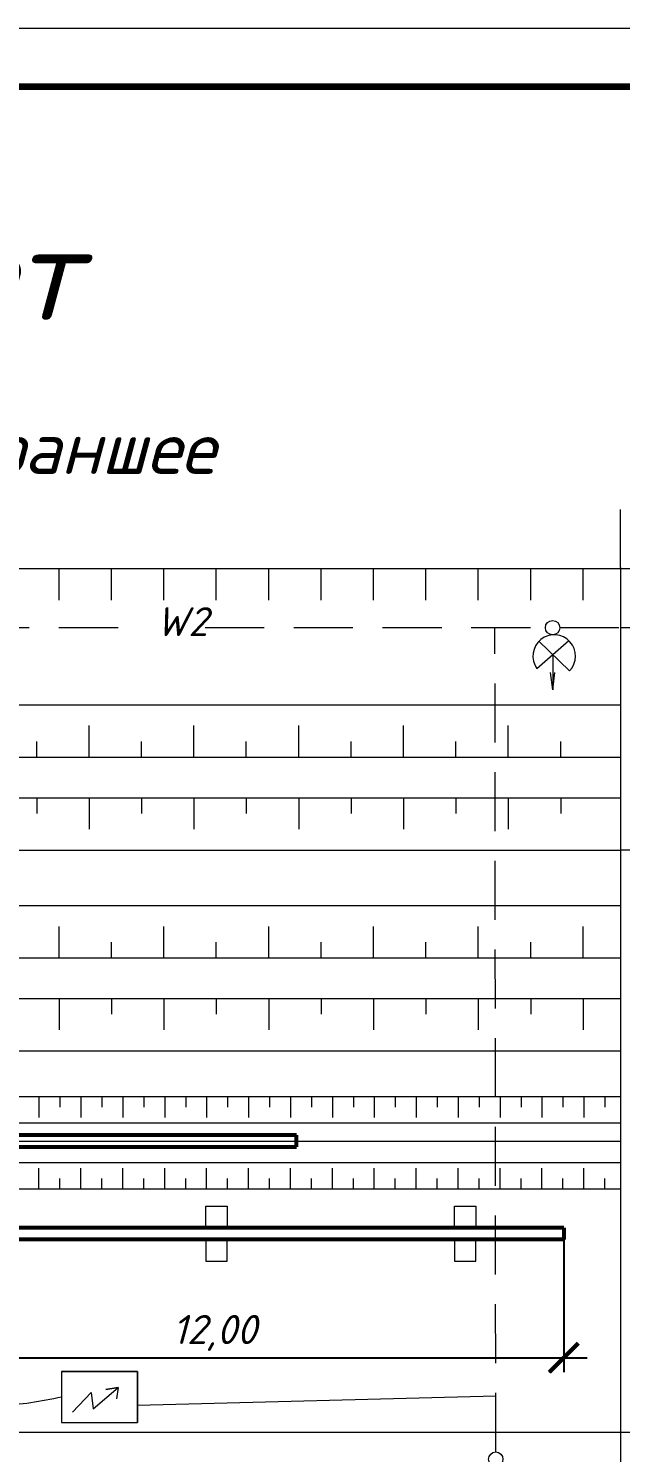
# Model space of a CAD drawing. Header units: millimetres. Extents: x 27137 to 30937, y -4667 to -569.
# Drawn here: x 28528.5 to 28579.3, y -691 to -568.7 of the extents above; entities that cross this region are included whole.
import ezdxf

# ---------------------------------------------------------------- set-up
doc = ezdxf.new("R2010")
doc.units = ezdxf.units.MM
doc.header["$LTSCALE"] = 0.4
doc.linetypes.add('осевая', pattern=[50.8, 31.75, -6.35, 6.35, -6.35])
doc.linetypes.add('штриховаяX2', pattern=[38.1, 25.4, -12.7])
doc.layers.add('здания', color=7, linetype='Continuous', lineweight=40)
doc.styles.add('Isocpeur', font='isocpeui.ttf', dxfattribs={"height": 2.5})
doc.styles.get("Standard").update_dxf_attribs({"font": 'isocpeui.ttf', "height": 2.5})
doc.dimstyles.new('06', dxfattribs={"dimtxt": 2.5, "dimasz": 2.5, "dimexe": 1.25, "dimexo": 0.625, "dimtad": 1, "dimdec": 0, "dimlfac": 200, "dimtxsty": 'Standard', "dimblk": 'OBLIQUE', "dimcen": 2.5, "dimdle": 2, "dimadec": 0, "dimazin": 0, "dimtfac": 1, "dimtdec": 0, "dimtmove": 0, "dimatfit": 3, "dimldrblk": 'OBLIQUE', "dimfxl": 1, "dimarcsym": 0})

# ---------------------------------------------------------------- blocks, each defined once
blk = doc.blocks.new('_Oblique')
at = {"color": 0, "linetype": 'ByBlock', "lineweight": -2}
blk.add_line((-0.5, -0.5), (0.5, 0.5), dxfattribs=at)
blk = doc.blocks.new('*D442')
at = {"color": 0, "lineweight": -2, "transparency": 16777216}
for p, q in [((28514.45, -677.84), (28514.45, -684.15)), ((28574.45, -677.84), (28574.45, -684.15)), ((28512.45, -682.9), (28576.45, -682.9))]:
    blk.add_line(p, q, dxfattribs=at)
at = {"layer": 'Defpoints', "color": 0, "transparency": 16777216}
for p in [(28514.45, -677.22), (28574.45, -677.22), (28574.45, -682.9)]:
    blk.add_point(p, dxfattribs=at)
at = {"color": 0, "lineweight": -2, "transparency": 16777216, "xscale": 2.5, "yscale": 2.5, "zscale": 2.5, "rotation": 180}
blk.add_blockref('_Oblique', (28514.45, -682.9), dxfattribs=at)
at = {"color": 0, "lineweight": -2, "transparency": 16777216, "xscale": 2.5, "yscale": 2.5, "zscale": 2.5}
blk.add_blockref('_Oblique', (28574.45, -682.9), dxfattribs=at)
at = {"color": 0, "lineweight": 15, "transparency": 16777216, "insert": (28544.45, -680.77), "char_height": 2.5, "attachment_point": 5, "style": 'Isocpeur'}
blk.add_mtext('12,00', dxfattribs=at)
blk = doc.blocks.new('_ArchTick')
at = {"color": 0, "linetype": 'ByBlock', "const_width": 0.15}
blk.add_lwpolyline([(-0.5, -0.5), (0.5, 0.5)], dxfattribs=at)

msp = doc.modelspace()

# ---------------------------------------------------------------- linework, layer by layer
at = {"lineweight": 15, "ltscale": 0.5}
for p, q in [((28579.3213, -615.0093), (28579.3213, -610.0093)), ((28579.3213, -615.0093), (28579.3213, -705.5258)), ((28572.1472, -623.6736), (28574.8813, -621.2749)), ((28574.9387, -623.8812), (28572.3214, -621.3312)), ((28573.5039, -622.4833), (28573.5039, -625.4943)), ((28573.5039, -625.4943), (28573.3098, -624.0244)), ((28573.5039, -625.4943), (28573.6954, -624.028)), ((28209.5879, -626.7868), (28579.3213, -626.7868)), ((28182.6826, -631.2868), (28579.3213, -631.2868)), ((28182.6826, -634.7868), (28579.3213, -634.7868)), ((28328.5371, -639.2868), (28579.3213, -639.2868)), ((28610.1826, -639.2868), (28579.3213, -639.2868)), ((28477.0137, -644.0368), (28579.3213, -644.0368)), ((28445.6084, -648.5368), (28579.3213, -648.5368)), ((28445.6084, -652.0368), (28579.3213, -652.0368)), ((28445.6084, -656.5368), (28579.3213, -656.5368)), ((28445.6084, -660.4591), (28579.3213, -660.4591)), ((28445.6084, -662.7291), (28579.3213, -662.7291)), ((28445.6084, -666.1291), (28579.3213, -666.1291)), ((28445.6084, -668.3991), (28579.3213, -668.3991)), ((28574.4493, -673.9628), (28574.4493, -674.9628)), ((28574.4493, -676.2166), (28574.4493, -677.2166)), ((28537.8461, -686.9738), (28568.6046, -686.1884)), ((28178.1826, -689.2868), (28713.0342, -689.2868))]:
    msp.add_line(p, q, dxfattribs=at)
at = {"lineweight": 15}
for p, q in [((28178.1826, -615.0909), (28713.0342, -615.0909)), ((28531.1084, -617.7909), (28531.1084, -615.0909)), ((28535.6084, -617.7909), (28535.6084, -615.0909)), ((28540.1084, -617.7909), (28540.1084, -615.0909)), ((28544.6084, -617.7909), (28544.6084, -615.0909)), ((28549.1084, -617.7909), (28549.1084, -615.0909)), ((28553.6084, -617.7909), (28553.6084, -615.0909)), ((28553.6084, -617.7909), (28553.6084, -615.0909)), ((28558.1084, -617.7909), (28558.1084, -615.0909)), ((28558.1084, -617.7909), (28558.1084, -615.0909)), ((28562.6084, -617.7909), (28562.6084, -615.0909)), ((28567.1084, -617.7909), (28567.1084, -615.0909)), ((28571.6084, -617.7909), (28571.6084, -615.0909)), ((28571.6084, -617.7909), (28571.6084, -615.0909)), ((28576.1084, -617.7909), (28576.1084, -615.0909)), ((28533.6826, -631.2868), (28533.6826, -628.5868)), ((28533.6826, -631.2868), (28533.6826, -628.5868)), ((28533.6826, -631.2868), (28533.6826, -628.5868)), ((28533.6826, -631.2868), (28533.6826, -628.5868)), ((28533.6826, -631.2868), (28533.6826, -628.5868)), ((28533.6826, -631.2868), (28533.6826, -628.5868)), ((28542.6826, -631.2868), (28542.6826, -628.5868)), ((28542.6826, -631.2868), (28542.6826, -628.5868)), ((28542.6826, -631.2868), (28542.6826, -628.5868)), ((28542.6826, -631.2868), (28542.6826, -628.5868)), ((28551.6826, -631.2868), (28551.6826, -628.5868)), ((28551.6826, -631.2868), (28551.6826, -628.5868)), ((28551.6826, -631.2868), (28551.6826, -628.5868)), ((28551.6826, -631.2868), (28551.6826, -628.5868)), ((28551.6826, -631.2868), (28551.6826, -628.5868)), ((28551.6826, -631.2868), (28551.6826, -628.5868)), ((28560.6826, -631.2868), (28560.6826, -628.5868)), ((28560.6826, -631.2868), (28560.6826, -628.5868)), ((28560.6826, -631.2868), (28560.6826, -628.5868)), ((28560.6826, -631.2868), (28560.6826, -628.5868)), ((28569.6826, -631.2868), (28569.6826, -628.5868)), ((28569.6826, -631.2868), (28569.6826, -628.5868)), ((28569.6826, -631.2868), (28569.6826, -628.5868)), ((28569.6826, -631.2868), (28569.6826, -628.5868)), ((28569.6826, -631.2868), (28569.6826, -628.5868)), ((28569.6826, -631.2868), (28569.6826, -628.5868)), ((28529.1826, -631.2868), (28529.1826, -629.9368)), ((28538.1826, -631.2868), (28538.1826, -629.9368)), ((28538.1826, -631.2868), (28538.1826, -629.9368)), ((28547.1826, -631.2868), (28547.1826, -629.9368)), ((28556.1826, -631.2868), (28556.1826, -629.9368)), ((28556.1826, -631.2868), (28556.1826, -629.9368)), ((28565.1826, -631.2868), (28565.1826, -629.9368)), ((28574.1826, -631.2868), (28574.1826, -629.9368)), ((28574.1826, -631.2868), (28574.1826, -629.9368)), ((28529.1826, -634.7868), (28529.1826, -636.1368)), ((28533.6826, -634.7868), (28533.6826, -637.4868)), ((28533.6826, -634.7868), (28533.6826, -637.4868)), ((28533.6826, -634.7868), (28533.6826, -637.4868)), ((28533.6826, -634.7868), (28533.6826, -637.4868)), ((28533.6826, -634.7868), (28533.6826, -637.4868)), ((28533.6826, -634.7868), (28533.6826, -637.4868)), ((28533.6826, -634.7868), (28533.6826, -637.4868)), ((28533.6826, -634.7868), (28533.6826, -637.4868)), ((28538.1826, -634.7868), (28538.1826, -636.1368)), ((28538.1826, -634.7868), (28538.1826, -636.1368)), ((28542.6826, -634.7868), (28542.6826, -637.4868)), ((28542.6826, -634.7868), (28542.6826, -637.4868)), ((28542.6826, -634.7868), (28542.6826, -637.4868)), ((28547.1826, -634.7868), (28547.1826, -636.1368)), ((28551.6826, -634.7868), (28551.6826, -637.4868)), ((28551.6826, -634.7868), (28551.6826, -637.4868)), ((28551.6826, -634.7868), (28551.6826, -637.4868)), ((28551.6826, -634.7868), (28551.6826, -637.4868)), ((28551.6826, -634.7868), (28551.6826, -637.4868)), ((28551.6826, -634.7868), (28551.6826, -637.4868)), ((28551.6826, -634.7868), (28551.6826, -637.4868)), ((28551.6826, -634.7868), (28551.6826, -637.4868)), ((28556.1826, -634.7868), (28556.1826, -636.1368)), ((28556.1826, -634.7868), (28556.1826, -636.1368)), ((28560.6826, -634.7868), (28560.6826, -637.4868)), ((28560.6826, -634.7868), (28560.6826, -637.4868)), ((28560.6826, -634.7868), (28560.6826, -637.4868)), ((28565.1826, -634.7868), (28565.1826, -636.1368)), ((28569.6826, -634.7868), (28569.6826, -637.4868)), ((28569.6826, -634.7868), (28569.6826, -637.4868)), ((28569.6826, -634.7868), (28569.6826, -637.4868)), ((28569.6826, -634.7868), (28569.6826, -637.4868)), ((28569.6826, -634.7868), (28569.6826, -637.4868)), ((28569.6826, -634.7868), (28569.6826, -637.4868)), ((28569.6826, -634.7868), (28569.6826, -637.4868)), ((28569.6826, -634.7868), (28569.6826, -637.4868)), ((28574.1826, -634.7868), (28574.1826, -636.1368)), ((28574.1826, -634.7868), (28574.1826, -636.1368)), ((28531.1084, -648.5368), (28531.1084, -645.8368)), ((28531.1084, -648.5368), (28531.1084, -645.8368)), ((28531.1084, -648.5368), (28531.1084, -645.8368)), ((28531.1084, -648.5368), (28531.1084, -645.8368)), ((28531.1084, -648.5368), (28531.1084, -645.8368)), ((28531.1084, -648.5368), (28531.1084, -645.8368)), ((28531.1084, -648.5368), (28531.1084, -645.8368)), ((28531.1084, -648.5368), (28531.1084, -645.8368)), ((28540.1084, -648.5368), (28540.1084, -645.8368)), ((28540.1084, -648.5368), (28540.1084, -645.8368)), ((28549.1084, -648.5368), (28549.1084, -645.8368)), ((28549.1084, -648.5368), (28549.1084, -645.8368)), ((28549.1084, -648.5368), (28549.1084, -645.8368)), ((28549.1084, -648.5368), (28549.1084, -645.8368)), ((28549.1084, -648.5368), (28549.1084, -645.8368)), ((28549.1084, -648.5368), (28549.1084, -645.8368)), ((28549.1084, -648.5368), (28549.1084, -645.8368)), ((28549.1084, -648.5368), (28549.1084, -645.8368)), ((28558.1084, -648.5368), (28558.1084, -645.8368)), ((28558.1084, -648.5368), (28558.1084, -645.8368)), ((28567.1084, -648.5368), (28567.1084, -645.8368)), ((28567.1084, -648.5368), (28567.1084, -645.8368)), ((28567.1084, -648.5368), (28567.1084, -645.8368)), ((28567.1084, -648.5368), (28567.1084, -645.8368)), ((28567.1084, -648.5368), (28567.1084, -645.8368)), ((28567.1084, -648.5368), (28567.1084, -645.8368)), ((28567.1084, -648.5368), (28567.1084, -645.8368)), ((28567.1084, -648.5368), (28567.1084, -645.8368)), ((28576.1084, -648.5368), (28576.1084, -645.8368)), ((28576.1084, -648.5368), (28576.1084, -645.8368)), ((28535.6084, -648.5368), (28535.6084, -647.1868)), ((28544.6084, -648.5368), (28544.6084, -647.1868)), ((28553.6084, -648.5368), (28553.6084, -647.1868)), ((28562.6084, -648.5368), (28562.6084, -647.1868)), ((28571.6084, -648.5368), (28571.6084, -647.1868)), ((28531.1084, -652.0368), (28531.1084, -654.7368)), ((28531.1084, -652.0368), (28531.1084, -654.7368)), ((28531.1084, -652.0368), (28531.1084, -654.7368)), ((28531.1084, -652.0368), (28531.1084, -654.7368)), ((28531.1084, -652.0368), (28531.1084, -654.7368)), ((28531.1084, -652.0368), (28531.1084, -654.7368)), ((28531.1084, -652.0368), (28531.1084, -654.7368)), ((28531.1084, -652.0368), (28531.1084, -654.7368)), ((28535.6084, -652.0368), (28535.6084, -653.3868)), ((28540.1084, -652.0368), (28540.1084, -654.7368)), ((28540.1084, -652.0368), (28540.1084, -654.7368)), ((28544.6084, -652.0368), (28544.6084, -653.3868)), ((28549.1084, -652.0368), (28549.1084, -654.7368)), ((28549.1084, -652.0368), (28549.1084, -654.7368)), ((28549.1084, -652.0368), (28549.1084, -654.7368)), ((28549.1084, -652.0368), (28549.1084, -654.7368)), ((28549.1084, -652.0368), (28549.1084, -654.7368)), ((28549.1084, -652.0368), (28549.1084, -654.7368)), ((28549.1084, -652.0368), (28549.1084, -654.7368)), ((28549.1084, -652.0368), (28549.1084, -654.7368)), ((28553.6084, -652.0368), (28553.6084, -653.3868)), ((28558.1084, -652.0368), (28558.1084, -654.7368)), ((28558.1084, -652.0368), (28558.1084, -654.7368)), ((28562.6084, -652.0368), (28562.6084, -653.3868)), ((28567.1084, -652.0368), (28567.1084, -654.7368)), ((28567.1084, -652.0368), (28567.1084, -654.7368)), ((28567.1084, -652.0368), (28567.1084, -654.7368)), ((28567.1084, -652.0368), (28567.1084, -654.7368)), ((28567.1084, -652.0368), (28567.1084, -654.7368)), ((28567.1084, -652.0368), (28567.1084, -654.7368)), ((28567.1084, -652.0368), (28567.1084, -654.7368)), ((28567.1084, -652.0368), (28567.1084, -654.7368)), ((28571.6084, -652.0368), (28571.6084, -653.3868)), ((28576.1084, -652.0368), (28576.1084, -654.7368)), ((28576.1084, -652.0368), (28576.1084, -654.7368)), ((28529.3781, -660.4591), (28529.3781, -662.2591)), ((28529.3781, -660.4591), (28529.3781, -662.2591)), ((28529.3781, -660.4591), (28529.3781, -662.2591)), ((28529.3781, -660.4591), (28529.3781, -662.2591)), ((28529.3781, -660.4591), (28529.3781, -662.2591)), ((28529.3781, -660.4591), (28529.3781, -662.2591)), ((28531.1781, -660.4591), (28531.1781, -661.3591)), ((28531.1781, -660.4591), (28531.1781, -661.3591)), ((28531.1781, -660.4591), (28531.1781, -661.3591)), ((28531.1781, -660.4591), (28531.1781, -661.3591)), ((28532.9781, -660.4591), (28532.9781, -662.2591)), ((28532.9781, -660.4591), (28532.9781, -662.2591)), ((28532.9781, -660.4591), (28532.9781, -662.2591)), ((28534.7781, -660.4591), (28534.7781, -661.3591)), ((28534.7781, -660.4591), (28534.7781, -661.3591)), ((28536.5781, -660.4591), (28536.5781, -662.2591)), ((28536.5781, -660.4591), (28536.5781, -662.2591)), ((28536.5781, -660.4591), (28536.5781, -662.2591)), ((28538.3781, -660.4591), (28538.3781, -661.3591)), ((28538.3781, -660.4591), (28538.3781, -661.3591)), ((28540.1781, -660.4591), (28540.1781, -662.2591)), ((28540.1781, -660.4591), (28540.1781, -662.2591)), ((28540.1781, -660.4591), (28540.1781, -662.2591)), ((28541.9781, -660.4591), (28541.9781, -661.3591)), ((28541.9781, -660.4591), (28541.9781, -661.3591)), ((28543.7781, -660.4591), (28543.7781, -662.2591)), ((28543.7781, -660.4591), (28543.7781, -662.2591)), ((28543.7781, -660.4591), (28543.7781, -662.2591)), ((28545.5781, -660.4591), (28545.5781, -661.3591)), ((28545.5781, -660.4591), (28545.5781, -661.3591)), ((28547.3781, -660.4591), (28547.3781, -662.2591)), ((28547.3781, -660.4591), (28547.3781, -662.2591)), ((28547.3781, -660.4591), (28547.3781, -662.2591)), ((28547.3781, -660.4591), (28547.3781, -662.2591)), ((28547.3781, -660.4591), (28547.3781, -662.2591)), ((28547.3781, -660.4591), (28547.3781, -662.2591)), ((28549.1781, -660.4591), (28549.1781, -661.3591)), ((28549.1781, -660.4591), (28549.1781, -661.3591)), ((28549.1781, -660.4591), (28549.1781, -661.3591)), ((28549.1781, -660.4591), (28549.1781, -661.3591)), ((28550.9781, -660.4591), (28550.9781, -662.2591)), ((28550.9781, -660.4591), (28550.9781, -662.2591)), ((28550.9781, -660.4591), (28550.9781, -662.2591)), ((28550.9781, -660.4591), (28550.9781, -662.2591)), ((28550.9781, -660.4591), (28550.9781, -662.2591)), ((28550.9781, -660.4591), (28550.9781, -662.2591)), ((28552.7781, -660.4591), (28552.7781, -661.3591)), ((28552.7781, -660.4591), (28552.7781, -661.3591)), ((28552.7781, -660.4591), (28552.7781, -661.3591)), ((28552.7781, -660.4591), (28552.7781, -661.3591)), ((28554.5781, -660.4591), (28554.5781, -662.2591)), ((28554.5781, -660.4591), (28554.5781, -662.2591)), ((28554.5781, -660.4591), (28554.5781, -662.2591)), ((28556.3781, -660.4591), (28556.3781, -661.3591)), ((28556.3781, -660.4591), (28556.3781, -661.3591)), ((28558.1781, -660.4591), (28558.1781, -662.2591)), ((28558.1781, -660.4591), (28558.1781, -662.2591)), ((28558.1781, -660.4591), (28558.1781, -662.2591)), ((28559.9781, -660.4591), (28559.9781, -661.3591)), ((28559.9781, -660.4591), (28559.9781, -661.3591)), ((28561.7781, -660.4591), (28561.7781, -662.2591)), ((28561.7781, -660.4591), (28561.7781, -662.2591)), ((28561.7781, -660.4591), (28561.7781, -662.2591)), ((28563.5781, -660.4591), (28563.5781, -661.3591)), ((28563.5781, -660.4591), (28563.5781, -661.3591)), ((28565.3781, -660.4591), (28565.3781, -662.2591)), ((28565.3781, -660.4591), (28565.3781, -662.2591)), ((28565.3781, -660.4591), (28565.3781, -662.2591)), ((28565.3781, -660.4591), (28565.3781, -662.2591)), ((28565.3781, -660.4591), (28565.3781, -662.2591)), ((28565.3781, -660.4591), (28565.3781, -662.2591)), ((28567.1781, -660.4591), (28567.1781, -661.3591)), ((28567.1781, -660.4591), (28567.1781, -661.3591)), ((28567.1781, -660.4591), (28567.1781, -661.3591)), ((28567.1781, -660.4591), (28567.1781, -661.3591)), ((28568.9781, -660.4591), (28568.9781, -662.2591)), ((28568.9781, -660.4591), (28568.9781, -662.2591)), ((28568.9781, -660.4591), (28568.9781, -662.2591)), ((28568.9781, -660.4591), (28568.9781, -662.2591)), ((28568.9781, -660.4591), (28568.9781, -662.2591)), ((28568.9781, -660.4591), (28568.9781, -662.2591)), ((28570.7781, -660.4591), (28570.7781, -661.3591)), ((28570.7781, -660.4591), (28570.7781, -661.3591)), ((28570.7781, -660.4591), (28570.7781, -661.3591)), ((28570.7781, -660.4591), (28570.7781, -661.3591)), ((28572.5781, -660.4591), (28572.5781, -662.2591)), ((28572.5781, -660.4591), (28572.5781, -662.2591)), ((28572.5781, -660.4591), (28572.5781, -662.2591)), ((28574.3781, -660.4591), (28574.3781, -661.3591)), ((28574.3781, -660.4591), (28574.3781, -661.3591)), ((28576.1781, -660.4591), (28576.1781, -662.2591)), ((28576.1781, -660.4591), (28576.1781, -662.2591)), ((28576.1781, -660.4591), (28576.1781, -662.2591)), ((28577.9781, -660.4591), (28577.9781, -661.3591)), ((28577.9781, -660.4591), (28577.9781, -661.3591)), ((28529.3781, -668.3991), (28529.3781, -666.5991)), ((28529.3781, -668.3991), (28529.3781, -666.5991)), ((28529.3781, -668.3991), (28529.3781, -666.5991)), ((28529.3781, -668.3991), (28529.3781, -666.5991)), ((28529.3781, -668.3991), (28529.3781, -666.5991)), ((28529.3781, -668.3991), (28529.3781, -666.5991)), ((28532.9781, -668.3991), (28532.9781, -666.5991)), ((28532.9781, -668.3991), (28532.9781, -666.5991)), ((28532.9781, -668.3991), (28532.9781, -666.5991)), ((28536.5781, -668.3991), (28536.5781, -666.5991)), ((28536.5781, -668.3991), (28536.5781, -666.5991)), ((28536.5781, -668.3991), (28536.5781, -666.5991)), ((28540.1781, -668.3991), (28540.1781, -666.5991)), ((28540.1781, -668.3991), (28540.1781, -666.5991)), ((28540.1781, -668.3991), (28540.1781, -666.5991)), ((28543.7781, -668.3991), (28543.7781, -666.5991)), ((28543.7781, -668.3991), (28543.7781, -666.5991)), ((28543.7781, -668.3991), (28543.7781, -666.5991)), ((28547.3781, -668.3991), (28547.3781, -666.5991)), ((28547.3781, -668.3991), (28547.3781, -666.5991)), ((28547.3781, -668.3991), (28547.3781, -666.5991)), ((28547.3781, -668.3991), (28547.3781, -666.5991)), ((28547.3781, -668.3991), (28547.3781, -666.5991)), ((28547.3781, -668.3991), (28547.3781, -666.5991)), ((28550.9781, -668.3991), (28550.9781, -666.5991)), ((28550.9781, -668.3991), (28550.9781, -666.5991)), ((28550.9781, -668.3991), (28550.9781, -666.5991)), ((28550.9781, -668.3991), (28550.9781, -666.5991)), ((28550.9781, -668.3991), (28550.9781, -666.5991)), ((28550.9781, -668.3991), (28550.9781, -666.5991)), ((28554.5781, -668.3991), (28554.5781, -666.5991)), ((28554.5781, -668.3991), (28554.5781, -666.5991)), ((28554.5781, -668.3991), (28554.5781, -666.5991)), ((28558.1781, -668.3991), (28558.1781, -666.5991)), ((28558.1781, -668.3991), (28558.1781, -666.5991)), ((28558.1781, -668.3991), (28558.1781, -666.5991)), ((28561.7781, -668.3991), (28561.7781, -666.5991)), ((28561.7781, -668.3991), (28561.7781, -666.5991)), ((28561.7781, -668.3991), (28561.7781, -666.5991)), ((28565.3781, -668.3991), (28565.3781, -666.5991)), ((28565.3781, -668.3991), (28565.3781, -666.5991)), ((28565.3781, -668.3991), (28565.3781, -666.5991)), ((28565.3781, -668.3991), (28565.3781, -666.5991)), ((28565.3781, -668.3991), (28565.3781, -666.5991)), ((28565.3781, -668.3991), (28565.3781, -666.5991)), ((28568.9781, -668.3991), (28568.9781, -666.5991)), ((28568.9781, -668.3991), (28568.9781, -666.5991)), ((28568.9781, -668.3991), (28568.9781, -666.5991)), ((28568.9781, -668.3991), (28568.9781, -666.5991)), ((28568.9781, -668.3991), (28568.9781, -666.5991)), ((28568.9781, -668.3991), (28568.9781, -666.5991)), ((28572.5781, -668.3991), (28572.5781, -666.5991)), ((28572.5781, -668.3991), (28572.5781, -666.5991)), ((28572.5781, -668.3991), (28572.5781, -666.5991)), ((28576.1781, -668.3991), (28576.1781, -666.5991)), ((28576.1781, -668.3991), (28576.1781, -666.5991)), ((28576.1781, -668.3991), (28576.1781, -666.5991)), ((28531.1781, -668.3991), (28531.1781, -667.4991)), ((28531.1781, -668.3991), (28531.1781, -667.4991)), ((28531.1781, -668.3991), (28531.1781, -667.4991)), ((28531.1781, -668.3991), (28531.1781, -667.4991)), ((28534.7781, -668.3991), (28534.7781, -667.4991)), ((28534.7781, -668.3991), (28534.7781, -667.4991)), ((28538.3781, -668.3991), (28538.3781, -667.4991)), ((28538.3781, -668.3991), (28538.3781, -667.4991)), ((28541.9781, -668.3991), (28541.9781, -667.4991)), ((28541.9781, -668.3991), (28541.9781, -667.4991)), ((28545.5781, -668.3991), (28545.5781, -667.4991)), ((28545.5781, -668.3991), (28545.5781, -667.4991)), ((28549.1781, -668.3991), (28549.1781, -667.4991)), ((28549.1781, -668.3991), (28549.1781, -667.4991)), ((28549.1781, -668.3991), (28549.1781, -667.4991)), ((28549.1781, -668.3991), (28549.1781, -667.4991)), ((28552.7781, -668.3991), (28552.7781, -667.4991)), ((28552.7781, -668.3991), (28552.7781, -667.4991)), ((28552.7781, -668.3991), (28552.7781, -667.4991)), ((28552.7781, -668.3991), (28552.7781, -667.4991)), ((28556.3781, -668.3991), (28556.3781, -667.4991)), ((28556.3781, -668.3991), (28556.3781, -667.4991)), ((28559.9781, -668.3991), (28559.9781, -667.4991)), ((28559.9781, -668.3991), (28559.9781, -667.4991)), ((28563.5781, -668.3991), (28563.5781, -667.4991)), ((28563.5781, -668.3991), (28563.5781, -667.4991)), ((28567.1781, -668.3991), (28567.1781, -667.4991)), ((28567.1781, -668.3991), (28567.1781, -667.4991)), ((28567.1781, -668.3991), (28567.1781, -667.4991)), ((28567.1781, -668.3991), (28567.1781, -667.4991)), ((28570.7781, -668.3991), (28570.7781, -667.4991)), ((28570.7781, -668.3991), (28570.7781, -667.4991)), ((28570.7781, -668.3991), (28570.7781, -667.4991)), ((28570.7781, -668.3991), (28570.7781, -667.4991)), ((28574.3781, -668.3991), (28574.3781, -667.4991)), ((28574.3781, -668.3991), (28574.3781, -667.4991)), ((28577.9781, -668.3991), (28577.9781, -667.4991)), ((28577.9781, -668.3991), (28577.9781, -667.4991)), ((28543.7038, -671.7496), (28543.7038, -669.891)), ((28543.7038, -669.891), (28545.5375, -669.891)), ((28545.5375, -669.891), (28545.5375, -671.7496)), ((28565.0641, -671.7496), (28565.0641, -669.891)), ((28565.0641, -669.891), (28566.8978, -669.891)), ((28566.8978, -669.891), (28566.8978, -671.7496)), ((28543.7038, -672.7496), (28543.7038, -674.6082)), ((28545.5375, -674.6082), (28545.5375, -672.7496)), ((28565.0641, -672.7496), (28565.0641, -674.6082)), ((28566.8978, -674.6082), (28566.8978, -672.7496)), ((28543.7038, -674.6082), (28545.5375, -674.6082)), ((28565.0641, -674.6082), (28566.8978, -674.6082))]:
    msp.add_line(p, q, dxfattribs=at)
at = {"linetype": 'штриховаяX2', "lineweight": 15, "ltscale": 0.5}
for p, q in [((28523.4702, -620.1586), (28538.6121, -620.1586)), ((28543.6461, -620.1586), (28572.8729, -620.1586)), ((28568.6094, -691.004), (28568.539, -620.1586)), ((28574.106, -620.1586), (28579.3213, -620.1586)), ((28579.3213, -620.1586), (28592.8438, -620.1586))]:
    msp.add_line(p, q, dxfattribs=at)
at = {"linetype": 'осевая', "lineweight": 15, "ltscale": 0.5}
for p in [(28178.1826, -664.2868), (28397.5317, -664.2868)]:
    msp.add_line(p, (28579.3213, -664.2868), dxfattribs=at)
at = {"lineweight": 53, "ltscale": 0.5}
for p, q in [((28551.4919, -663.7868), (28462.1895, -663.7868)), ((28551.4919, -664.7868), (28551.4919, -663.7868)), ((28501.4919, -664.7868), (28551.4919, -664.7868)), ((28574.4493, -671.7496), (28514.4493, -671.7496)), ((28574.4493, -671.7496), (28574.4493, -672.7496)), ((28574.4493, -672.7496), (28514.4493, -672.7496))]:
    msp.add_line(p, q, dxfattribs=at)
at = {"ltscale": 0.5}
msp.add_line((28574.4493, -672.7496), (28574.4493, -682.7496), dxfattribs=at)
at = {"lineweight": 15, "ltscale": 0.01}
for p, q in [((28537.8461, -684.092), (28531.3168, -684.092)), ((28531.3168, -684.092), (28537.8461, -684.092)), ((28531.3168, -684.092), (28531.3168, -688.4775)), ((28537.8461, -686.2848), (28537.8461, -684.092)), ((28537.8461, -684.092), (28537.8461, -686.2848)), ((28537.8461, -686.2848), (28537.8461, -684.9067)), ((28532.2685, -687.5772), (28533.8546, -685.9025)), ((28533.8546, -685.9025), (28534.0359, -687.3056)), ((28534.0359, -687.3056), (28536.1658, -685.4499)), ((28536.1658, -685.4499), (28535.1235, -685.6309)), ((28535.1235, -685.6309), (28536.1658, -685.4499)), ((28536.1658, -685.4499), (28536.0299, -686.4457)), ((28537.8461, -686.2848), (28537.8461, -688.4775)), ((28537.8461, -688.4775), (28537.8461, -686.2848)), ((28537.8461, -686.2848), (28537.8461, -687.6628)), ((28531.3168, -688.4775), (28537.8461, -688.4775))]:
    msp.add_line(p, q, dxfattribs=at)
at = {"color": 7, "lineweight": 15}
msp.add_lwpolyline([(28130.6969, -1162.6747), (28971.6969, -1162.6747), (28971.6969, -568.6747), (28130.6969, -568.6747)], close=True, dxfattribs=at)
at = {"lineweight": 15, "const_width": 0.6}
msp.add_lwpolyline([(28150.6969, -1157.6747), (28966.6969, -1157.6747), (28966.6969, -573.6747), (28150.6969, -573.6747)], close=True, dxfattribs=at)
msp.add_lwpolyline([(28150.6969, -573.6747), (28966.6969, -573.6747), (28966.6969, -1157.6747), (28150.6969, -1157.6747)], dxfattribs=at)
at = {"lineweight": 15, "ltscale": 0.5}
for centre in [(28573.4895, -620.1679), (28568.61, -691.6207)]:
    msp.add_circle(centre, 0.6167, dxfattribs=at)
msp.add_arc((28573.63, -622.6062), 1.8271, 315.74633, 215.748105, dxfattribs=at)
at = {"lineweight": 15, "ltscale": 0.01}
msp.add_spline([(28531.3168, -686.2848), (28526.0904, -686.9367), (28523.4461, -686.8961), (28518.5543, -687.7702), (28517.9069, -684.6655), (28512.8033, -681.8984), (28513.5324, -675.8544), (28510.6857, -672.6246)], degree=3, dxfattribs=at)
at = {"layer": 'здания', "color": 7, "lineweight": 20}
msp.add_line((28574.4493, -672.7496), (28574.4493, -682.7496), dxfattribs=at)

# ---------------------------------------------------------------- block references
at = {"layer": 'здания', "color": 7, "lineweight": 20, "xscale": 2.5, "yscale": 2.5, "zscale": 2.5, "rotation": 180}
msp.add_blockref('_ArchTick', (28574.4493, -682.8969), dxfattribs=at)

# ---------------------------------------------------------------- texts
at = {"lineweight": 15, "insert": (28398.9336, -585.7058), "char_height": 8, "attachment_point": 1}
msp.add_mtext_dynamic_manual_height_columns('Схемы производства работ', width=157.001744, gutter_width=12.5, heights=[0], dxfattribs=at)
at = {"lineweight": 15, "insert": (28510.9435, -608.1757), "char_height": 4.5, "attachment_point": 8, "style": 'Isocpeur'}
msp.add_mtext_dynamic_manual_height_columns('Монтаж труб в траншее', width=148.56988, gutter_width=12.5, heights=[0], dxfattribs=at)
at = {"linetype": 'штриховаяX2', "lineweight": 15, "insert": (28539.4273, -618.4057), "char_height": 2.48181, "attachment_point": 1, "style": 'Isocpeur'}
msp.add_mtext_dynamic_manual_height_columns('W2', width=3.719358, gutter_width=12.5, heights=[0], dxfattribs=at)

# ---------------------------------------------------------------- dimensions: what is measured, and where the dimension line sits
at = {"lineweight": 15}
dim = msp.add_aligned_dim(p1=(28514.4493, -677.2166), p2=(28574.4493, -677.2166), distance=-5.6803, text='12,00', dimstyle='06', override={"dimtxsty": 'Isocpeur'}, dxfattribs=at)
dim.commit()
dim.dimension.update_dxf_attribs({"geometry": '*D442', "text_midpoint": (28544.4493, -680.7719)})

doc.saveas('drawing.dxf')
